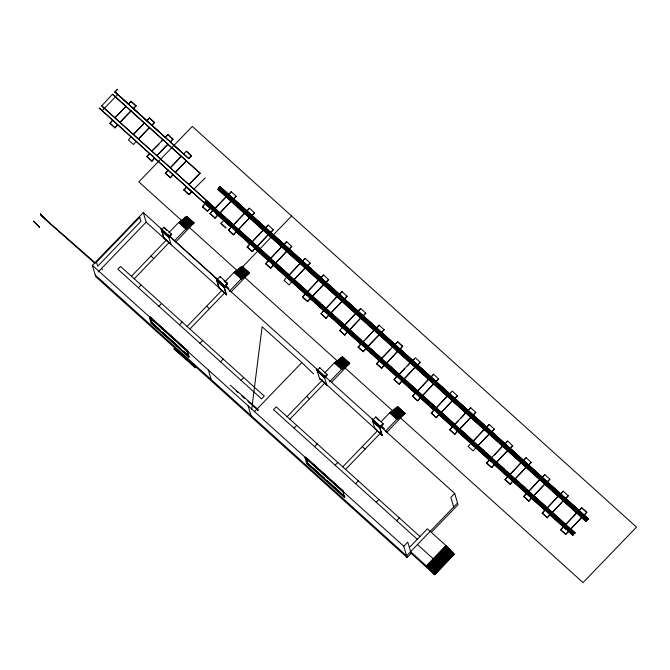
<?xml version="1.0" encoding="UTF-8"?>
<svg xmlns="http://www.w3.org/2000/svg" width="670" height="670" viewBox="0 0 670 670"><rect width="100%" height="100%" fill="white"/><g stroke="black" fill="none" stroke-linecap="round" stroke-linejoin="round"><path stroke-width="1" d="M251.694 409.203L262.104 326.734L301.818 362.554L254.5 411.665M185.582 217.792L186.771 216.326L185.481 217.49L192.709 224.015L194.007 222.85L186.788 216.343L184.769 218.01M192.792 224.299L185.448 217.331L192.726 224.006M248.026 273.971L248.704 273.268L241.493 266.752L240.79 267.447L248.026 273.971L240.815 267.447M248.109 274.256L240.765 267.288L240.086 267.966M341.248 358.199L341.122 357.738L348.392 364.413L349.062 363.718L341.851 357.202L340.435 358.416L347.671 364.941L348.333 364.254L348.475 364.689M403.692 414.378L404.37 413.675L397.159 407.159L396.456 407.854L403.7 414.361L396.431 407.695L396.565 408.156L397.746 406.69M403.776 414.663L396.431 407.712L395.752 408.373M228.621 194.484L231.259 191.712L236.167 196.285L233.512 199.04L246.928 211.142L249.525 208.194L246.878 210.95M228.688 194.685L231.259 191.712M412.712 360.527L415.341 357.763L420.249 362.336L417.594 365.091L431.019 377.193L433.616 374.245L430.961 376.992M412.477 360.167L412.795 360.753L414.085 359.346M189.015 184.451L199.995 173.028L112.535 94.135L101.673 105.952L575.019 532.759M102.024 110.776L117.66 94.545M117.686 124.62L115.014 127.886L109.989 123.355L112.711 120.273M115.039 117.861L126.019 106.463L131.052 111.002L120.064 122.401M128.347 104.034L130.993 101.279L136.027 105.818L133.43 108.775L165.306 137.517L167.902 134.578L165.247 137.325M109.989 123.355L112.652 120.081M125.96 106.245L114.98 117.669M183.697 153.958L186.344 151.211L191.377 155.742L188.722 158.497L114.922 91.924L117.577 89.177L114.98 92.133L128.405 104.235L130.993 101.279M115.014 127.886L117.736 124.813M133.372 108.573L136.027 105.818M130.985 110.776L120.005 122.208M133.489 134.511L144.477 123.112L149.502 127.643L138.514 139.042M146.797 120.675L149.444 117.928L154.561 122.635L151.914 125.449M144.402 122.886L133.43 134.31M149.444 117.928L146.856 120.876L146.73 120.466M151.822 125.206L154.469 122.459L149.511 118.129M149.435 127.417L138.464 138.849M154.586 157.902L151.923 161.177L146.889 156.638L149.611 153.564M151.939 151.152L162.927 139.754L167.952 144.293L156.973 155.691M146.889 156.638L149.552 153.371M158.857 144.209L151.881 150.951M161.604 141.362L162.86 139.528M151.923 161.177L154.644 158.103M170.272 141.864L172.927 139.117L167.902 134.578M167.885 144.067L156.906 155.49M183.63 153.757L183.756 154.159L170.331 142.065L172.927 139.117M173.028 174.543L170.364 177.818L165.339 173.279L168.061 170.205M170.389 167.793L181.369 156.386L186.402 160.926L175.414 172.332M165.339 173.279L168.002 170.013M181.31 156.169L170.331 167.592M170.364 177.818L173.086 174.744M186.335 160.708L175.356 172.131M191.377 155.742L188.806 158.731L114.863 91.723L115.005 92.159M411.413 553.052L407.109 557.515L95.743 276.668L92.41 265.395L143.305 212.566L454.679 493.413L458.012 504.686L431.413 532.29M98.113 272.003L146.144 222.147L143.305 212.566M183.974 189.945L186.721 187.089L191.813 191.821L189.057 194.677L183.974 189.945L189.057 194.677M189.074 184.652L200.062 173.254M184.032 190.138L186.695 186.871M188.999 194.484L191.754 191.628M205.146 177.977L194.049 188.99M163.781 237.892L171.017 244.416L163.807 237.909M168.84 232.683L178.823 222.323L186.093 229.031L186.788 228.311L179.577 221.812L178.865 222.507M186.093 229.031L178.865 222.524L179.577 221.812L186.846 228.512L187.541 227.792L180.331 221.284L178.94 222.716M188.278 227.239L187.592 227.959L180.372 221.452L181.067 220.732L188.329 227.406L189.024 226.686L181.813 220.187L181.093 220.882L188.329 227.406M189.761 226.125L189.066 226.845L181.855 220.338L182.55 219.626L189.811 226.292L190.506 225.572L183.295 219.065L182.575 219.768L189.811 226.292M191.235 224.978L184.049 218.571L184.744 217.859L191.955 224.358L190.54 225.698L183.329 219.191L184.719 217.834L192.005 224.534L192.667 223.847M131.429 276.274L166.177 240.212M572.75 535.364L573.353 534.233L205.104 201.879L206.033 200.925L574.274 533.278L575.069 532.952L572.75 535.364L568.369 531.143M588.294 518.747L586.082 521.578L586.644 520.464L218.403 188.119L219.325 187.156L587.565 519.501L588.294 518.747L220.095 186.637L217.884 189.459L226.159 196.913L215.171 208.32L101.614 105.76M205.188 202.139L204.576 203.278M235.622 227.808L206.109 201.184L206.904 200.858M210.171 208.043L207.507 211.318L202.474 206.779L205.196 203.705M202.474 206.779L205.137 203.513M134.243 278.812L169.091 242.641M174.594 240.697L186.034 228.822M175.825 241.92L194.007 222.85M207.507 211.318L210.229 208.236M138.389 287.74L141.077 284.976M217.758 214.886L215.095 218.152L210.07 213.621L212.792 210.539M215.12 208.127L226.1 196.729L231.133 201.26L220.145 212.666M210.07 213.621L212.733 210.346M215.095 218.152L217.817 215.078M233.453 198.839L236.167 196.285M244.483 213.152L233.621 224.961L220.204 212.859L231.066 201.042M220.949 223.395L225.983 227.926L220.949 223.395L223.705 220.539M236.209 231.527L233.545 234.793L228.512 230.262L231.234 227.18M233.562 224.768L244.55 213.37L249.583 217.909L238.595 229.308M228.512 230.262L231.184 226.988M158.924 306.265L161.604 303.485M183.245 351.088L189.401 356.641L188.806 357.261L151.102 323.241L149.351 317.354L149.946 316.743L187.65 350.753L188.237 352.713M233.545 234.793L236.267 231.72M251.903 215.489L254.558 212.733L251.962 215.681L254.265 217.75M263.176 230.011L252.314 241.82L238.654 229.5L249.516 217.683M151.102 323.241L151.688 322.63L149.946 316.743M152.082 323.3L150.708 317.563L187.198 350.477L188.572 356.214L152.082 323.3L151.52 320.302M254.902 248.386L252.238 251.652L247.205 247.121L249.927 244.039M252.255 241.635L263.243 230.229L268.268 234.768L257.288 246.166M265.563 227.8L268.209 225.045L273.301 229.785L270.68 232.565L270.529 232.138M247.205 247.121L249.868 243.847M263.352 225.949L265.622 228.001L268.209 225.045M179.46 324.783L182.139 322.002M252.238 251.652L254.96 248.578M270.596 232.331L273.301 229.785M281.626 246.652L270.764 258.461L257.339 246.359L268.209 234.542M224.81 281.903L234.132 272.271L241.409 278.988L242.096 278.268L234.885 271.769L234.173 272.464L241.409 278.988M242.9 277.916L242.155 278.469L234.944 271.961L235.614 271.224L242.9 277.916L243.595 277.196L236.376 270.688L234.249 272.673M244.383 276.802L243.646 277.363L236.426 270.856L237.121 270.136L244.383 276.802L245.069 276.082L237.858 269.575L237.096 270.119M237.892 269.725L239.307 268.41L246.577 275.035L247.264 274.315L240.053 267.807L238.637 269.147L245.848 275.655L246.577 275.035M249.315 272.807L248.746 273.402L241.535 266.886L242.096 266.3L249.357 272.958L231.133 291.877M239.508 269.181L242.079 266.283M242.49 266.962L257.69 251.183M260.019 248.771L270.998 237.364M273.327 234.952L291.592 216M187.081 326.458L221.803 290.411M224.701 287.413L226.142 285.906L228.956 288.443M189.886 328.995L225.422 292.112M229.19 291.4L241.342 278.779M237.842 269.558L245.12 276.249L245.848 275.655M240.036 267.791L247.314 274.491L247.975 273.804L240.765 267.297L240.898 267.749M273.352 265.027L270.688 268.293L265.655 263.762L268.377 260.68M270.705 258.268L281.693 246.87L286.718 251.409L275.73 262.808M284.013 244.441L286.659 241.686L291.752 246.426L289.097 249.181L302.522 261.283L305.193 258.503M265.655 263.762L268.318 260.488M284.733 243.955L286.659 241.686M188.806 357.261L187.064 351.365L187.65 350.753M289.038 248.98L291.752 246.426M270.688 268.293L273.41 265.22M300.076 263.293L289.206 275.102L275.789 263L286.651 251.183M199.995 343.3L202.667 340.528L264.256 396.071L261.576 398.851L117.87 269.231L120.541 266.451L202.667 340.528M289.155 274.918L300.143 263.519L305.168 268.05L294.18 279.449M302.463 261.082L305.118 258.335L310.227 263.042L307.547 265.822L320.972 277.933L323.568 274.985L320.913 277.732M307.488 265.613L310.202 263.067M318.526 279.934L307.664 291.743L294.247 279.641L305.101 267.824M220.514 361.808L223.202 359.045M310.252 298.309L307.589 301.584L302.555 297.045L305.277 293.971M307.605 291.559L318.593 280.161L323.618 284.7L312.639 296.098M302.555 297.045L305.219 293.778M307.589 301.584L310.31 298.51M325.938 282.279L328.593 279.524L325.997 282.472L339.422 294.566L342.01 291.618L339.422 294.566M323.551 284.474L312.58 295.897M241.049 380.334L243.721 377.553M328.702 314.95L326.03 318.225L321.005 313.686L323.727 310.612M326.055 308.2L337.043 296.793L342.069 301.333L331.081 312.739M322.396 312.245L323.669 310.419M321.634 304.356L326.114 308.384L336.977 296.576M326.03 318.225L328.761 315.151M333.417 314.975L331.139 312.923L342.002 301.115M397.829 347.11L344.388 298.904L347.043 296.148L344.447 299.113L344.33 298.703M347.387 331.809L344.723 335.084L339.698 330.545L342.395 327.496M344.748 325.059L355.728 313.661L360.762 318.191L349.774 329.598M376.498 327.865L379.153 325.118L376.557 328.074L363.14 315.972L365.795 313.217L360.703 308.476L357.989 311.022M335.695 317.027L344.799 325.243L355.661 313.434M344.723 335.084L347.42 332.035M363.081 315.763L365.795 313.217M354.304 333.819L349.832 329.782L360.695 317.974M319.448 378.299L326.684 384.823L319.473 378.316M324.481 373.064L334.489 362.73L341.767 369.438L342.454 368.726L335.243 362.219L334.531 362.914L341.767 369.438M336.022 361.842L336.734 361.138L343.945 367.646L343.258 368.366L335.997 361.691L334.581 363.107M345.477 366.699L344.74 367.252L337.521 360.745L338.216 360.033L345.477 366.699L346.172 365.979L338.961 359.472L338.241 360.175M346.901 365.385L339.715 358.978L340.41 358.266L347.621 364.765L346.206 366.105L338.995 359.597L340.46 358.433M349.673 363.257L349.103 363.852L341.893 357.336L342.454 356.75L349.715 363.408L331.491 382.327M341.231 358.182L342.437 356.733M287.103 416.681L322.572 379.865M365.837 348.45L363.173 351.725L358.14 347.186L360.87 344.112M358.14 347.186L360.812 343.919M364.622 340.46L363.132 341.499M365.996 339.037L374.111 330.076M289.909 419.219L324.757 383.047M329.54 381.85L341.7 369.229M334.464 362.704L335.243 362.219L342.512 368.919L343.208 368.199M343.995 367.813L344.69 367.093L337.479 360.594L336.767 361.289L343.945 367.646M363.173 351.725L365.895 348.651M381.531 332.404L384.178 329.648L381.59 332.613L395.007 344.707L397.628 341.742L394.948 344.514M379.145 334.615L368.165 346.038M294.063 428.147L296.743 425.383M384.287 365.091L381.649 368.333L376.615 363.802L379.312 360.753M381.64 358.341L392.628 346.943L397.653 351.474L386.674 362.88M376.615 363.802L379.253 360.56M377.227 354.497L381.699 358.525L389.94 349.974M381.649 368.333L384.346 365.292L365.954 348.835M397.628 341.742L402.653 346.273L399.982 349.053L562.046 495.222M404.755 368.668L399.261 374.363L386.724 363.065L397.595 351.256M402 355.527L404.203 352.705L404.32 353.115L400.04 349.246L402.653 346.273M314.59 446.672L317.27 443.892M344.489 496.361L307.748 463.707L306.374 457.97L342.864 490.884L344.472 497.668L306.768 463.648L305.017 457.761L305.612 457.149L343.316 491.16L343.903 493.12M306.768 463.648L307.363 463.037L305.612 457.149M307.748 463.707L306.374 457.97M401.849 380.928L399.186 384.203L394.153 379.664L396.875 376.59M399.203 374.178L410.191 362.772L415.216 367.311L404.236 378.709M394.153 379.664L396.816 376.398M407.494 365.812L410.124 362.554M399.186 384.203L401.908 381.13M417.536 364.89L420.249 362.336M428.574 379.195L417.712 391.004L404.286 378.902L415.149 367.093M335.126 465.189L337.806 462.409L419.923 536.486M381.197 421.572L389.798 412.678L397.076 419.395L397.771 418.675L390.551 412.176L389.84 412.871L397.076 419.395M398.566 418.323L397.829 418.876L390.61 412.368L391.28 411.631L398.566 418.323L399.261 417.603L392.05 411.095L389.915 413.08M400.049 417.209L399.312 417.77L392.101 411.263L392.788 410.543L400.049 417.209L400.744 416.489L393.524 409.981L392.771 410.526M393.558 410.132L394.973 408.817L402.243 415.442L402.93 414.722L395.719 408.214L394.303 409.554L401.523 416.062L402.243 415.442M396.489 407.854L397.762 406.707L405.023 413.365L386.799 432.284M342.747 466.864L377.47 430.818M420.299 397.57L417.636 400.844L412.603 396.305L415.325 393.231M417.653 390.819L428.641 379.413L433.666 383.952L422.678 395.359M412.603 396.305L415.266 393.039M345.553 469.402L380.384 433.247M385.568 431.061L397.009 419.185M393.508 409.965L400.786 416.656L401.523 416.062M395.702 408.197L402.988 414.897L403.642 414.211M397.142 407.151L404.412 413.809L404.982 413.214M417.636 400.844L420.35 397.762M435.986 381.54L438.641 378.784L436.044 381.733L445.919 390.635M447.258 396.054L436.396 407.863L422.736 395.543L433.599 383.734M343.316 491.16L342.73 491.772L305.017 457.761M355.661 483.706L358.341 480.934M438.984 414.428L436.321 417.703L431.296 413.164L434.018 410.09M436.346 407.678L447.326 396.28L452.359 400.811L441.371 412.218M449.645 393.843L452.3 391.096L457.392 395.836L454.737 398.591L468.154 410.693L470.75 407.737L468.095 410.484M431.296 413.164L433.959 409.898M436.321 417.703L439.043 414.621M454.679 398.382L457.392 395.836M458.28 420.944L454.846 424.504L441.43 412.402L452.292 400.593M376.18 502.215L378.868 499.452M457.434 431.07L454.771 434.344L449.746 429.805L452.459 426.731M454.788 424.319L465.776 412.913L470.809 417.452L459.821 428.859M449.746 429.805L452.409 426.539M461.027 418.097L465.709 412.695M454.771 434.344L457.493 431.262M473.12 415.031L475.775 412.276L473.188 415.233L486.604 427.334L489.284 424.554M484.159 429.336L473.296 441.145L459.88 429.043L470.742 417.234M473.246 440.969L484.226 429.562L489.251 434.093L478.271 445.5M486.554 427.133L489.201 424.378L494.309 429.093L491.638 431.865L505.063 443.976L507.651 441.028L505.004 443.783M396.715 520.741L399.387 517.96M491.579 431.664L494.284 429.118M489.192 433.875L478.213 445.307M407.109 557.515L403.776 546.251L407.77 542.105L411.104 553.37L434.721 574.676L454.268 554.191L434.721 574.676M454.679 493.413L450.851 497.383L453.691 506.964M494.334 464.36L491.671 467.627L486.646 463.096L489.368 460.022M491.696 457.61L502.676 446.203L507.709 450.743L496.721 462.149M486.646 463.096L489.309 459.821M494.494 454.938L502.609 445.986M409.295 547.591L427.385 528.814L445.986 545.589L452.861 552.7L450.173 556.083M491.671 467.627L494.393 464.553M510.029 448.322L512.684 445.567L510.088 448.515M457.518 502.994L406.615 555.832L95.249 274.985M507.642 450.516L496.663 461.94M512.784 481.001L510.121 484.268L505.088 479.737L507.81 476.655M510.138 474.243L521.126 462.844L526.159 467.384L515.171 478.782M523.446 460.416L526.101 457.66L531.184 462.401L528.563 465.181L528.446 464.771M505.088 479.737L507.76 476.462M521.059 462.627L510.197 474.435L507.215 471.747M509.962 448.104L523.505 460.617L526.101 457.66M438.892 567.783L433.406 573.486L426.388 565.924L445.986 545.589M426.438 566.1L446.036 545.765M427.971 567.674L447.535 547.214M510.121 484.268L512.843 481.194M528.479 464.946L531.184 462.401M519.024 482.392L515.23 478.966L526.092 467.157M429.47 569.106L449.059 548.772M429.504 569.24L449.101 548.906M430.232 569.902L449.83 549.568M430.274 570.044L449.871 549.71M431.003 570.706L450.6 550.363M431.044 570.823L450.634 550.489M432.527 572.239L452.116 551.904M432.577 572.414L452.175 552.072M433.272 573.034L452.861 552.7M453.632 553.52L434.085 573.989L453.632 553.52L452.912 552.867L433.331 573.21L434.671 574.525M531.595 498.245L528.814 501.127L523.781 496.596L526.478 493.539M528.831 491.11L539.819 479.703L544.844 484.243L533.864 495.641M542.164 477.3L544.785 474.519L549.877 479.259L547.222 482.015L560.648 494.117L563.236 491.16L560.589 493.916M523.781 496.596L526.444 493.321M526.612 489.242L528.89 491.294L539.752 479.486M529.325 465.859L542.197 477.476L544.785 474.519M528.814 501.127L531.511 498.078M547.164 481.814L549.877 479.259M544.777 484.016L533.806 495.448M549.928 514.501L547.264 517.768L542.231 513.237L544.953 510.155M547.281 507.751L558.269 496.353L563.294 500.884L552.315 512.29M542.231 513.237L544.894 509.962M548.027 507.224L558.202 496.127M547.264 517.768L549.986 514.694M565.614 498.447L568.269 495.7L565.673 498.656L565.555 498.245M576.644 512.768L565.781 524.577L552.365 512.475L563.227 500.657M568.487 531.528L565.731 534.384L560.706 529.844L563.403 526.804M565.731 524.384L576.711 512.986L581.744 517.525L570.756 528.923M579.039 510.565L581.711 507.785L586.744 512.324L584.123 515.297L584.006 514.887M560.706 529.844L563.344 526.603M565.706 498.681L579.098 510.758L581.711 507.785M565.731 534.384L568.428 531.344M584.064 515.096L586.744 512.324M575.069 532.952L570.815 529.107L581.677 517.299M573.353 534.233L574.198 533.019M586.644 520.464L587.49 519.25M319.707 378.357L382.118 435.207M163.823 237.842L161.545 229.944L164.091 227.339L171.286 233.905L171.554 234.81L169.636 236.77M169.368 235.865L171.286 233.905M220.137 276.543L216.77 279.993L223.956 286.567L227.323 283.117L220.137 276.543L220.405 277.447M227.323 283.117L227.591 284.021L224.224 287.472L226.326 294.373L146.144 222.147M317.479 371.255L317.212 370.351L319.757 367.746L326.952 374.312L327.22 375.217L325.31 377.177M319.724 379.262L316.667 368.935L317.438 371.306L324.674 377.83L324.406 376.925L326.952 374.312M373.106 419.713L375.803 416.949L382.989 423.524L383.257 424.428L380.568 427.184M380.3 426.279L382.989 423.524M46.465 220.455L40.811 215.489L40.384 213.956L45.803 219.551L95.726 263.243M230.321 385.225L257.632 409.11L257.984 410.308L252.54 405.492M38.835 226.569L33.5 221.1L39.656 227.473M46.59 220.614L94.537 263.017M236.183 391.046L237.758 392.402M241.627 395.87L244.759 398.6M247.85 401.38L250.982 404.111M39.212 227.08L38.868 226.602M194.878 367.487L173.832 348.785L189.166 361.507L195.305 367.822M249.525 208.194L254.608 212.926M323.568 274.985L328.652 279.717M342.01 291.618L347.102 296.358M379.153 325.118L384.237 329.858M397.687 341.935L402.712 346.465M433.616 374.245L438.699 378.977M470.75 407.737L475.834 412.477M507.651 441.028L512.743 445.759M563.236 491.16L568.327 495.901M581.769 507.977L586.803 512.517M131.052 101.488L136.085 106.019M167.952 134.77L169.393 136.069M170.833 137.367L172.986 139.31M191.436 155.951L186.344 151.211M220.154 186.838L226.946 192.96M228.453 194.325L343.677 298.259M563.47 496.52L576.058 507.868M577.548 509.208L588.352 518.957M222.474 189.082L227.004 193.169M257.288 220.489L261.082 223.906M271.342 233.16L281.769 242.565M344.481 299.13L358.115 311.433L360.703 308.476M407.318 355.812L411.841 359.891M585.555 516.587L588.411 519.158M225.614 193.01L219.325 187.156M227.164 194.417L478.824 421.413M480.382 422.82L513.002 452.242M514.552 453.64L547.181 483.07M548.73 484.469L581.351 513.898M582.908 515.297L587.565 519.501M218.403 188.119L586.568 520.213M217.767 189.049L585.965 521.168M112.661 94.545L126.077 106.647M131.111 111.186L144.527 123.288M149.561 127.836L162.977 139.938M168.011 144.477L181.428 156.579M186.453 161.11L200.121 173.438M231.184 201.452L244.609 213.554M249.634 218.093L263.293 230.413M268.327 234.952L281.743 247.054M286.777 251.593L300.194 263.695M305.227 268.243L318.644 280.345M323.677 284.884L337.094 296.986M342.127 301.525L355.787 313.845M360.812 318.384L374.237 330.486M379.262 335.025L392.679 347.127L392.561 346.717M396.272 350.368L410.241 362.964M415.274 367.503L428.691 379.605M433.725 384.144L447.384 396.464M452.409 401.003L465.834 413.105M470.859 417.644L484.276 429.746M489.318 434.286L502.734 446.387M507.76 450.927L521.185 463.029M526.21 467.568L539.869 479.887M544.903 484.427L558.319 496.529M563.353 501.068L576.769 513.17M580.362 516.411L586.082 521.578M314.925 298.301L320.143 303.007M355.795 335.159L361.013 339.866M370.518 348.442L374.245 351.8M479.075 446.362L484.293 451.069M485.784 452.409L491.001 457.124M500.507 465.692L504.234 469.05M521.302 484.444L525.096 487.869M534.66 496.504L538.387 499.862M541.368 502.55L545.849 506.587M237.172 229.207L269.801 258.637M271.35 260.035L303.971 289.457M305.528 290.864L338.149 320.285M339.698 321.692L372.327 351.114M373.877 352.512L406.506 381.942M408.055 383.341L440.684 412.77M442.233 414.169L474.854 443.599M476.412 444.997L509.032 474.427M510.582 475.826L543.211 505.247M544.76 506.654L574.274 533.278M205.104 201.879L573.277 533.973M99.235 107.979L572.691 535.171M99.294 108.171L212.851 210.732M215.506 213.135L231.292 227.373M236.326 231.912L249.985 244.232M255.019 248.771L268.435 260.873M273.46 265.412L306.776 295.453M310.369 298.694L323.786 310.805M324.506 311.45L326.659 313.392M328.811 315.335L360.921 344.305M384.404 365.477L396.933 376.783M401.966 381.314L415.383 393.424M420.408 397.955L434.076 410.283M439.101 414.814L452.518 426.924M457.551 431.455L490.859 461.504M494.452 464.745L507.868 476.847M509.309 478.145L511.461 480.089M512.902 481.387L545.011 510.347M550.037 514.887L566.334 529.585M109.93 123.163L114.964 127.694M146.831 156.453L151.864 160.984M165.281 173.086L170.314 177.625M202.424 206.586L207.449 211.125M210.011 213.429L215.036 217.959M228.462 230.07L233.487 234.601M247.146 246.928L252.18 251.459M265.596 263.57L270.63 268.101M302.505 296.86L307.53 301.391M320.947 313.493L325.98 318.032M339.64 330.352L344.665 334.891M358.09 346.993L363.115 351.532M376.565 363.609L381.59 368.148M394.094 379.471L399.127 384.01M412.544 396.112L417.578 400.652M431.237 412.971L436.262 417.51M449.687 429.612L454.712 434.152M486.588 462.903L491.621 467.442M505.038 479.544L510.063 484.083M523.722 496.403L528.756 500.934M542.172 513.044L547.206 517.575M560.648 529.66L565.681 534.199M186.813 216.477L194.049 223.001M242.121 266.434L249.357 272.958M342.479 356.884L349.715 363.408M397.796 406.841L405.023 413.365M182.29 221.083L138.841 181.888L192.282 126.421L636.5 527.114L583.059 582.582L400.509 417.921M189.267 227.381L237.373 270.772M244.366 277.078L337.579 361.163M344.573 367.47L392.737 410.911M343.258 368.366L335.972 361.674M381.808 426.313L384.622 428.85M171.143 244.843L168.245 235.053L223.453 284.851L226.502 295.16M163.907 238.319L161.009 228.529L161.772 230.899L168.999 237.423L168.245 235.053M372.621 421.313L379.89 427.879L381.992 434.78M226.393 294.591L219.157 288.066L216.259 278.284M382.059 434.998L374.823 428.473L371.925 418.691L379.12 425.257L382.168 435.567M150.968 255.999L153.79 258.519M206.603 306.19L209.425 308.719M306.634 396.406L309.456 398.926M362.277 446.597L365.091 449.126M452.267 552.49L454.31 554.333M337.797 462.417L276.208 406.858L273.536 409.638L417.251 539.258M417.469 544.568L433.272 558.78L440.265 566.359M437.158 562.9L437.929 563.679M410.609 551.686L426.388 565.924M92.41 265.395L403.776 546.251M149.351 317.354L187.064 351.365M152.333 323.041L160.096 330.042M163.204 332.848L165.532 334.95M167.081 336.348L174.845 343.35M176.403 344.748L180.28 348.249M184.166 351.75L188.823 355.954M307.999 463.447L309.548 464.846M312.656 467.652L318.87 473.255M320.419 474.653L324.305 478.154M327.412 480.951L339.053 491.462M340.603 492.86L343.71 495.658M151.688 322.63L154.77 325.411M156.311 326.793L160.155 330.268M161.696 331.658L180.934 349.011M307.363 463.037L318.903 473.447M320.444 474.837L324.288 478.305M326.6 480.39L345.067 497.048M193.437 223.445L186.227 216.929M341.122 357.738L348.383 364.421M378.944 420.484L375.803 416.949M223.998 280.73L227.591 284.021M166.52 230.212L164.091 227.339M372.436 420.4L379.622 426.974M317.212 370.351L324.406 376.925M372.704 421.304L379.89 427.879M317.438 371.306L324.674 377.83L323.911 375.46L326.809 385.25M161.545 229.944L168.731 236.518M217.038 280.897L224.224 287.472L216.946 280.906L219.006 287.849M161.813 230.849L168.999 237.423L161.772 230.899M381.95 434.822L374.756 428.247L377.361 430.76M226.284 294.415L219.09 287.84L221.686 290.353M301.843 362.587L313.468 373.86M40.384 213.956L45.828 219.534M547.105 481.604L547.248 482.04M491.512 431.463L491.663 431.899M473.062 414.822L473.213 415.258M475.884 447.711L473.221 450.985L468.196 446.455L470.851 443.18M454.612 398.181L454.762 398.616M435.927 381.322L436.069 381.758M417.678 364.865L417.829 365.301M417.477 364.681L417.619 365.116M403.482 353.459L402.561 354.413M381.465 332.203L381.615 332.638M390.987 366.909L390.116 366.967L388.667 369.321M392.101 411.263L391.28 411.631M363.014 315.562L363.165 315.997M325.88 282.062L326.022 282.497M307.43 265.421L307.58 265.856M302.396 260.873L302.547 261.317M319.757 367.746L320.026 368.642M291.793 281.668L289.139 284.943L284.105 280.403L286.768 277.129M251.836 215.271L251.987 215.707M233.386 198.63L233.537 199.065M228.587 194.3L228.704 194.71L228.386 194.116M236.426 270.856L235.614 271.224M257.615 409.127L257.967 410.333M170.214 141.655L170.356 142.09M248.109 405.844L251.443 417.109M133.305 108.364L133.456 108.8M208.37 369.991L211.209 379.572M136.127 141.261L133.472 144.536L128.439 139.996L131.102 136.722M187.198 350.477L187.742 352.303M101.966 268.703L102.301 269.926M139.762 217.289L96.513 262.179L97.703 266.199L140.951 221.301L139.762 217.289M374.178 330.302L363.199 341.7L368.224 346.239L379.212 334.841L374.178 330.302M446.764 546.419L427.209 566.895L446.764 546.419M448.297 547.993L428.741 568.453L448.297 547.993M451.362 551.142L431.798 571.585L451.362 551.142"/></g></svg>
